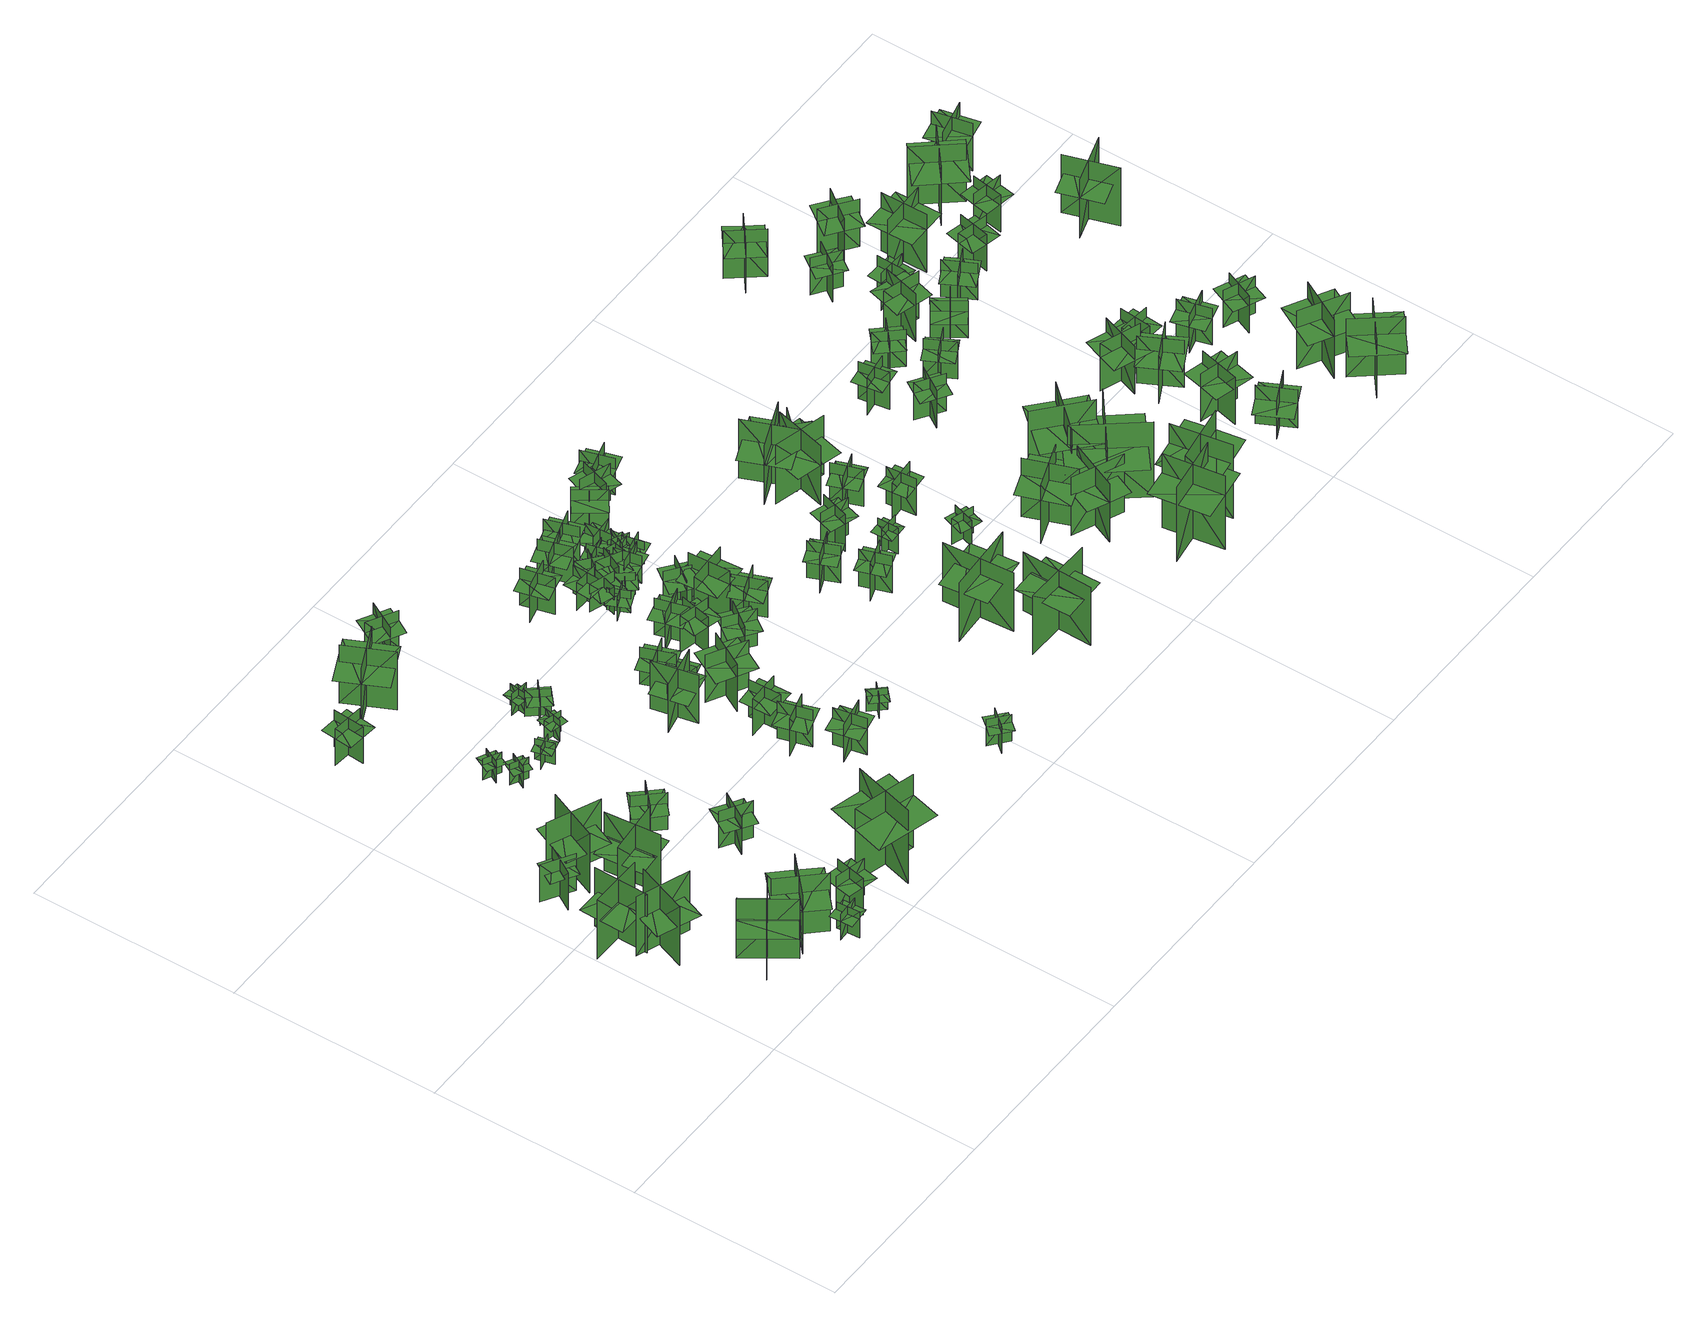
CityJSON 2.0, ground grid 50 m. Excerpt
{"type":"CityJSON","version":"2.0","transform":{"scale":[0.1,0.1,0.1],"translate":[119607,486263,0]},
"CityObjects":{
"tree1":{"type":"SolitaryVegetationObject","geometry":[{"type":"MultiSurface","lod":"1","boundaries":[[[0,1,2]],[[0,2,3]],[[4,5,6]],[[4,6,7]],[[8,9,10]],[[8,10,11]],[[8,12,13]],[[8,13,9]]]}]},
"tree2":{"type":"SolitaryVegetationObject","geometry":[{"type":"MultiSurface","lod":"1","boundaries":[[[14,15,16]],[[14,16,17]],[[18,19,20]],[[18,20,21]],[[22,23,24]],[[22,24,25]],[[22,26,27]],[[22,27,23]]]}]},
"tree3":{"type":"SolitaryVegetationObject","geometry":[{"type":"MultiSurface","lod":"1","boundaries":[[[28,29,30]],[[28,30,31]],[[32,33,34]],[[32,34,35]],[[36,37,38]],[[36,38,39]],[[36,37,40]],[[36,40,41]]]}]},
"tree4":{"type":"SolitaryVegetationObject","geometry":[{"type":"MultiSurface","lod":"1","boundaries":[[[42,43,44]],[[42,44,45]],[[46,47,48]],[[46,48,49]],[[50,51,52]],[[50,52,53]],[[50,53,54]],[[50,54,55]]]}]},
"tree5":{"type":"SolitaryVegetationObject","geometry":[{"type":"MultiSurface","lod":"1","boundaries":[[[56,57,58]],[[56,58,59]],[[60,61,62]],[[60,62,63]],[[64,65,66]],[[64,66,67]],[[64,67,68]],[[64,68,69]]]}]},
"tree6":{"type":"SolitaryVegetationObject","geometry":[{"type":"MultiSurface","lod":"1","boundaries":[[[70,71,72]],[[70,72,73]],[[74,75,76]],[[74,76,77]],[[78,79,80]],[[78,80,81]],[[78,82,83]],[[78,83,79]]]}]},
"tree7":{"type":"SolitaryVegetationObject","geometry":[{"type":"MultiSurface","lod":"1","boundaries":[[[84,85,86]],[[84,86,87]],[[88,89,90]],[[88,90,91]],[[92,93,94]],[[92,94,95]],[[92,96,97]],[[92,97,93]]]}]},
"tree8":{"type":"SolitaryVegetationObject","geometry":[{"type":"MultiSurface","lod":"1","boundaries":[[[98,99,100]],[[98,100,101]],[[102,103,104]],[[102,104,105]],[[106,107,108]],[[106,108,109]],[[106,109,110]],[[106,110,111]]]}]},
"tree9":{"type":"SolitaryVegetationObject","geometry":[{"type":"MultiSurface","lod":"1","boundaries":[[[112,113,114]],[[112,114,115]],[[116,117,118]],[[116,118,119]],[[120,121,122]],[[120,122,123]],[[120,123,124]],[[120,124,125]]]}]},
"tree10":{"type":"SolitaryVegetationObject","geometry":[{"type":"MultiSurface","lod":"1","boundaries":[[[126,127,128]],[[126,128,129]],[[130,131,132]],[[130,132,133]],[[134,135,136]],[[134,136,137]],[[134,137,138]],[[134,138,139]]]}]},
"tree11":{"type":"SolitaryVegetationObject","geometry":[{"type":"MultiSurface","lod":"1","boundaries":[[[140,141,142]],[[140,142,143]],[[144,145,146]],[[144,146,147]],[[148,149,150]],[[148,150,151]],[[148,151,152]],[[148,152,153]]]}]},
"tree12":{"type":"SolitaryVegetationObject","geometry":[{"type":"MultiSurface","lod":"1","boundaries":[[[154,155,156]],[[154,156,157]],[[158,159,160]],[[158,160,161]],[[162,163,164]],[[162,164,165]],[[162,165,166]],[[162,166,167]]]}]},
"tree13":{"type":"SolitaryVegetationObject","geometry":[{"type":"MultiSurface","lod":"1","boundaries":[[[168,169,170]],[[168,170,171]],[[172,173,174]],[[172,174,175]],[[176,177,178]],[[176,178,179]],[[176,179,180]],[[176,180,181]]]}]},
"tree14":{"type":"SolitaryVegetationObject","geometry":[{"type":"MultiSurface","lod":"1","boundaries":[[[182,183,184]],[[182,184,185]],[[186,187,188]],[[186,188,189]],[[190,191,192]],[[190,192,193]],[[190,193,194]],[[190,194,195]]]}]},
"tree15":{"type":"SolitaryVegetationObject","geometry":[{"type":"MultiSurface","lod":"1","boundaries":[[[196,197,198]],[[196,198,199]],[[200,201,202]],[[200,202,203]],[[204,205,206]],[[204,206,207]],[[204,207,208]],[[204,208,209]]]}]},
"tree16":{"type":"SolitaryVegetationObject","geometry":[{"type":"MultiSurface","lod":"1","boundaries":[[[210,211,212]],[[210,212,213]],[[214,215,216]],[[214,216,217]],[[218,219,220]],[[218,220,221]],[[218,221,222]],[[218,222,223]]]}]},
"tree17":{"type":"SolitaryVegetationObject","geometry":[{"type":"MultiSurface","lod":"1","boundaries":[[[224,225,226]],[[224,226,227]],[[228,229,230]],[[228,230,231]],[[232,233,234]],[[232,234,235]],[[232,235,236]],[[232,236,237]]]}]},
"tree18":{"type":"SolitaryVegetationObject","geometry":[{"type":"MultiSurface","lod":"1","boundaries":[[[238,239,240]],[[238,240,241]],[[242,243,244]],[[242,244,245]],[[246,247,248]],[[246,248,249]],[[246,249,250]],[[246,250,251]]]}]},
"tree19":{"type":"SolitaryVegetationObject","geometry":[{"type":"MultiSurface","lod":"1","boundaries":[[[252,253,254]],[[252,254,255]],[[256,257,258]],[[256,258,259]],[[260,261,262]],[[260,262,263]],[[260,263,264]],[[260,264,265]]]}]},
"tree20":{"type":"SolitaryVegetationObject","geometry":[{"type":"MultiSurface","lod":"1","boundaries":[[[266,267,268]],[[266,268,269]],[[270,271,272]],[[270,272,273]],[[274,275,276]],[[274,276,277]],[[274,277,278]],[[274,278,279]]]}]},
"tree21":{"type":"SolitaryVegetationObject","geometry":[{"type":"MultiSurface","lod":"1","boundaries":[[[280,281,282]],[[280,282,283]],[[284,285,286]],[[284,286,287]],[[288,289,290]],[[288,290,291]],[[288,291,292]],[[288,292,293]]]}]},
"tree22":{"type":"SolitaryVegetationObject","geometry":[{"type":"MultiSurface","lod":"1","boundaries":[[[294,295,296]],[[294,296,297]],[[298,299,300]],[[298,300,301]],[[302,303,304]],[[302,304,305]],[[302,305,306]],[[302,306,307]]]}]},
"tree23":{"type":"SolitaryVegetationObject","geometry":[{"type":"MultiSurface","lod":"1","boundaries":[[[308,309,310]],[[308,310,311]],[[312,313,314]],[[312,314,315]],[[316,317,318]],[[316,318,319]],[[316,320,321]],[[316,321,317]]]}]},
"tree24":{"type":"SolitaryVegetationObject","geometry":[{"type":"MultiSurface","lod":"1","boundaries":[[[322,323,324]],[[322,324,325]],[[326,327,328]],[[326,328,329]],[[330,331,332]],[[330,332,333]],[[330,333,334]],[[330,334,335]]]}]},
"tree25":{"type":"SolitaryVegetationObject","geometry":[{"type":"MultiSurface","lod":"1","boundaries":[[[336,337,338]],[[336,338,339]],[[340,341,342]],[[340,342,343]],[[344,345,346]],[[344,346,347]],[[344,347,348]],[[344,348,349]]]}]},
"tree26":{"type":"SolitaryVegetationObject","geometry":[{"type":"MultiSurface","lod":"1","boundaries":[[[350,351,352]],[[350,352,353]],[[354,355,356]],[[354,356,357]],[[358,359,360]],[[358,360,361]],[[358,361,362]],[[358,362,363]]]}]},
"tree27":{"type":"SolitaryVegetationObject","geometry":[{"type":"MultiSurface","lod":"1","boundaries":[[[364,365,366]],[[364,366,367]],[[368,369,370]],[[368,370,371]],[[372,373,374]],[[372,374,375]],[[372,375,376]],[[372,376,377]]]}]},
"tree28":{"type":"SolitaryVegetationObject","geometry":[{"type":"MultiSurface","lod":"1","boundaries":[[[378,379,380]],[[378,380,381]],[[382,383,384]],[[382,384,385]],[[386,387,388]],[[386,388,389]],[[386,389,390]],[[386,390,391]]]}]},
"tree29":{"type":"SolitaryVegetationObject","geometry":[{"type":"MultiSurface","lod":"1","boundaries":[[[392,393,394]],[[392,394,395]],[[396,397,398]],[[396,398,399]],[[400,401,402]],[[400,402,403]],[[400,403,404]],[[400,404,405]]]}]},
"tree30":{"type":"SolitaryVegetationObject","geometry":[{"type":"MultiSurface","lod":"1","boundaries":[[[406,407,408]],[[406,408,409]],[[410,411,412]],[[410,412,413]],[[414,415,416]],[[414,416,417]],[[414,417,418]],[[414,418,419]]]}]},
"tree31":{"type":"SolitaryVegetationObject","geometry":[{"type":"MultiSurface","lod":"1","boundaries":[[[420,421,422]],[[420,422,423]],[[424,425,426]],[[424,426,427]],[[428,429,430]],[[428,430,431]],[[428,431,432]],[[428,432,433]]]}]},
"tree32":{"type":"SolitaryVegetationObject","geometry":[{"type":"MultiSurface","lod":"1","boundaries":[[[434,435,436]],[[434,436,437]],[[438,439,440]],[[438,440,441]],[[442,443,444]],[[442,444,445]],[[442,445,446]],[[442,446,447]]]}]},
"tree33":{"type":"SolitaryVegetationObject","geometry":[{"type":"MultiSurface","lod":"1","boundaries":[[[448,449,450]],[[448,450,451]],[[452,453,454]],[[452,454,455]],[[456,457,458]],[[456,458,459]],[[456,459,460]],[[456,460,461]]]}]},
"tree34":{"type":"SolitaryVegetationObject","geometry":[{"type":"MultiSurface","lod":"1","boundaries":[[[462,463,464]],[[462,464,465]],[[466,467,468]],[[466,468,469]],[[470,471,472]],[[470,472,473]],[[470,473,474]],[[470,474,475]]]}]},
"tree35":{"type":"SolitaryVegetationObject","geometry":[{"type":"MultiSurface","lod":"1","boundaries":[[[476,477,478]],[[476,478,479]],[[480,481,482]],[[480,482,483]],[[484,485,486]],[[484,486,487]],[[484,487,488]],[[484,488,489]]]}]},
"tree36":{"type":"SolitaryVegetationObject","geometry":[{"type":"MultiSurface","lod":"1","boundaries":[[[490,491,492]],[[490,492,493]],[[494,495,496]],[[494,496,497]],[[498,499,500]],[[498,500,501]],[[498,501,502]],[[498,502,503]]]}]},
"tree37":{"type":"SolitaryVegetationObject","geometry":[{"type":"MultiSurface","lod":"1","boundaries":[[[504,505,506]],[[504,506,507]],[[508,509,510]],[[508,510,511]],[[512,513,514]],[[512,514,515]],[[512,515,516]],[[512,516,517]]]}]},
"tree38":{"type":"SolitaryVegetationObject","geometry":[{"type":"MultiSurface","lod":"1","boundaries":[[[518,519,520]],[[518,520,521]],[[522,523,524]],[[522,524,525]],[[526,527,528]],[[526,528,529]],[[526,529,530]],[[526,530,531]]]}]},
"tree39":{"type":"SolitaryVegetationObject","geometry":[{"type":"MultiSurface","lod":"1","boundaries":[[[532,533,534]],[[532,534,535]],[[536,537,538]],[[536,538,539]],[[540,541,542]],[[540,542,543]],[[540,543,544]],[[540,544,545]]]}]},
"tree40":{"type":"SolitaryVegetationObject","geometry":[{"type":"MultiSurface","lod":"1","boundaries":[[[546,547,548]],[[546,548,549]],[[550,551,552]],[[550,552,553]],[[554,555,556]],[[554,556,557]],[[554,557,558]],[[554,558,559]]]}]},
"tree41":{"type":"SolitaryVegetationObject","geometry":[{"type":"MultiSurface","lod":"1","boundaries":[[[560,561,562]],[[560,562,563]],[[564,565,566]],[[564,566,567]],[[568,569,570]],[[568,570,571]],[[568,571,572]],[[568,572,573]]]}]},
"tree42":{"type":"SolitaryVegetationObject","geometry":[{"type":"MultiSurface","lod":"1","boundaries":[[[574,575,576]],[[574,576,577]],[[578,579,580]],[[578,580,581]],[[582,583,584]],[[582,584,585]],[[582,585,586]],[[582,586,587]]]}]},
"tree43":{"type":"SolitaryVegetationObject","geometry":[{"type":"MultiSurface","lod":"1","boundaries":[[[588,589,590]],[[588,590,591]],[[592,593,594]],[[592,594,595]],[[596,597,598]],[[596,598,599]],[[596,599,600]],[[596,600,601]]]}]},
"tree44":{"type":"SolitaryVegetationObject","geometry":[{"type":"MultiSurface","lod":"1","boundaries":[[[602,603,604]],[[602,604,605]],[[606,607,608]],[[606,608,609]],[[610,611,612]],[[610,612,613]],[[610,613,614]],[[610,614,615]]]}]},
"tree45":{"type":"SolitaryVegetationObject","geometry":[{"type":"MultiSurface","lod":"1","boundaries":[[[616,617,618]],[[616,618,619]],[[620,621,622]],[[620,622,623]],[[624,625,626]],[[624,626,627]],[[624,627,628]],[[624,628,629]]]}]},
"tree46":{"type":"SolitaryVegetationObject","geometry":[{"type":"MultiSurface","lod":"1","boundaries":[[[630,631,632]],[[630,632,633]],[[634,635,636]],[[634,636,637]],[[638,639,640]],[[638,640,641]],[[638,641,642]],[[638,642,643]]]}]},
"tree47":{"type":"SolitaryVegetationObject","geometry":[{"type":"MultiSurface","lod":"1","boundaries":[[[644,645,646]],[[644,646,647]],[[648,649,650]],[[648,650,651]],[[652,653,654]],[[652,654,655]],[[652,655,656]],[[652,656,657]]]}]},
"tree48":{"type":"SolitaryVegetationObject","geometry":[{"type":"MultiSurface","lod":"1","boundaries":[[[658,659,660]],[[658,660,661]],[[662,663,664]],[[662,664,665]],[[666,667,668]],[[666,668,669]],[[666,669,670]],[[666,670,671]]]}]},
"tree49":{"type":"SolitaryVegetationObject","geometry":[{"type":"MultiSurface","lod":"1","boundaries":[[[672,673,674]],[[672,674,675]],[[676,677,678]],[[676,678,679]],[[680,681,682]],[[680,682,683]],[[680,683,684]],[[680,684,685]]]}]},
"tree50":{"type":"SolitaryVegetationObject","geometry":[{"type":"MultiSurface","lod":"1","boundaries":[[[686,687,688]],[[686,688,689]],[[690,691,692]],[[690,692,693]],[[694,695,696]],[[694,696,697]],[[694,697,698]],[[694,698,699]]]}]},
"tree51":{"type":"SolitaryVegetationObject","geometry":[{"type":"MultiSurface","lod":"1","boundaries":[[[700,701,702]],[[700,702,703]],[[704,705,706]],[[704,706,707]],[[708,709,710]],[[708,710,711]],[[708,711,712]],[[708,712,713]]]}]},
"tree52":{"type":"SolitaryVegetationObject","geometry":[{"type":"MultiSurface","lod":"1","boundaries":[[[714,715,716]],[[714,716,717]],[[718,719,720]],[[718,720,721]],[[722,723,724]],[[722,724,725]],[[722,725,726]],[[722,726,727]]]}]},
"tree53":{"type":"SolitaryVegetationObject","geometry":[{"type":"MultiSurface","lod":"1","boundaries":[[[728,729,730]],[[728,730,731]],[[732,733,734]],[[732,734,735]],[[736,737,738]],[[736,738,739]],[[736,739,740]],[[736,740,741]]]}]},
"tree54":{"type":"SolitaryVegetationObject","geometry":[{"type":"MultiSurface","lod":"1","boundaries":[[[742,743,744]],[[742,744,745]],[[746,747,748]],[[746,748,749]],[[750,751,752]],[[750,752,753]],[[750,753,754]],[[750,754,755]]]}]},
"tree55":{"type":"SolitaryVegetationObject","geometry":[{"type":"MultiSurface","lod":"1","boundaries":[[[756,757,758]],[[756,758,759]],[[760,761,762]],[[760,762,763]],[[764,765,766]],[[764,766,767]],[[764,767,768]],[[764,768,769]]]}]},
"tree56":{"type":"SolitaryVegetationObject","geometry":[{"type":"MultiSurface","lod":"1","boundaries":[[[770,771,772]],[[770,772,773]],[[774,775,776]],[[774,776,777]],[[778,779,780]],[[778,780,781]],[[778,781,782]],[[778,782,783]]]}]},
"tree57":{"type":"SolitaryVegetationObject","geometry":[{"type":"MultiSurface","lod":"1","boundaries":[[[784,785,786]],[[784,786,787]],[[788,789,790]],[[788,790,791]],[[792,793,794]],[[792,794,795]],[[792,795,796]],[[792,796,797]]]}]},
"tree58":{"type":"SolitaryVegetationObject","geometry":[{"type":"MultiSurface","lod":"1","boundaries":[[[798,799,800]],[[798,800,801]],[[802,803,804]],[[802,804,805]],[[806,807,808]],[[806,808,809]],[[806,809,810]],[[806,810,811]]]}]},
"tree59":{"type":"SolitaryVegetationObject","geometry":[{"type":"MultiSurface","lod":"1","boundaries":[[[812,813,814]],[[812,814,815]],[[816,817,818]],[[816,818,819]],[[820,821,822]],[[820,822,823]],[[820,823,824]],[[820,824,825]]]}]},
"tree60":{"type":"SolitaryVegetationObject","geometry":[{"type":"MultiSurface","lod":"1","boundaries":[[[826,827,828]],[[826,828,829]],[[830,831,832]],[[830,832,833]],[[834,835,836]],[[834,836,837]],[[834,837,838]],[[834,838,839]]]}]},
"tree61":{"type":"SolitaryVegetationObject","geometry":[{"type":"MultiSurface","lod":"1","boundaries":[[[840,841,842]],[[840,842,843]],[[844,845,846]],[[844,846,847]],[[848,849,850]],[[848,850,851]],[[848,851,852]],[[848,852,853]]]}]},
"tree62":{"type":"SolitaryVegetationObject","geometry":[{"type":"MultiSurface","lod":"1","boundaries":[[[854,855,856]],[[854,856,857]],[[858,859,860]],[[858,860,861]],[[862,863,864]],[[862,864,865]],[[862,865,866]],[[862,866,867]]]}]},
"tree63":{"type":"SolitaryVegetationObject","geometry":[{"type":"MultiSurface","lod":"1","boundaries":[[[868,869,870]],[[868,870,871]],[[872,873,874]],[[872,874,875]],[[876,877,878]],[[876,878,879]],[[876,877,880]],[[876,880,881]]]}]},
"tree64":{"type":"SolitaryVegetationObject","geometry":[{"type":"MultiSurface","lod":"1","boundaries":[[[882,883,884]],[[882,884,885]],[[886,887,888]],[[886,888,889]],[[890,891,892]],[[890,892,893]],[[890,891,894]],[[890,894,895]]]}]},
"tree65":{"type":"SolitaryVegetationObject","geometry":[{"type":"MultiSurface","lod":"1","boundaries":[[[896,897,898]],[[896,898,899]],[[900,901,902]],[[900,902,903]],[[904,905,906]],[[904,906,907]],[[904,907,908]],[[904,908,909]]]}]},
"tree66":{"type":"SolitaryVegetationObject","geometry":[{"type":"MultiSurface","lod":"1","boundaries":[[[910,911,912]],[[910,912,913]],[[914,915,916]],[[914,916,917]],[[918,919,920]],[[918,920,921]],[[918,919,922]],[[918,922,923]]]}]},
"tree67":{"type":"SolitaryVegetationObject","geometry":[{"type":"MultiSurface","lod":"1","boundaries":[[[924,925,926]],[[924,926,927]],[[928,929,930]],[[928,930,931]],[[932,933,934]],[[932,934,935]],[[932,935,936]],[[932,936,937]]]}]},
"tree68":{"type":"SolitaryVegetationObject","geometry":[{"type":"MultiSurface","lod":"1","boundaries":[[[938,939,940]],[[938,940,941]],[[942,943,944]],[[942,944,945]],[[946,947,948]],[[946,948,949]],[[946,949,950]],[[946,950,951]]]}]},
"tree69":{"type":"SolitaryVegetationObject","geometry":[{"type":"MultiSurface","lod":"1","boundaries":[[[952,953,954]],[[952,954,955]],[[956,957,958]],[[956,958,959]],[[960,961,962]],[[960,962,963]],[[960,963,964]],[[960,964,965]]]}]},
"tree70":{"type":"SolitaryVegetationObject","geometry":[{"type":"MultiSurface","lod":"1","boundaries":[[[966,967,968]],[[966,968,969]],[[970,971,972]],[[970,972,973]],[[974,975,976]],[[974,976,977]],[[974,977,978]],[[974,978,979]]]}]},
"tree71":{"type":"SolitaryVegetationObject","geometry":[{"type":"MultiSurface","lod":"1","boundaries":[[[980,981,982]],[[980,982,983]],[[984,985,986]],[[984,986,987]],[[988,989,990]],[[988,990,991]],[[988,991,992]],[[988,992,993]]]}]},
"tree72":{"type":"SolitaryVegetationObject","geometry":[{"type":"MultiSurface","lod":"1","boundaries":[[[994,995,996]],[[994,996,997]],[[998,999,1000]],[[998,1000,1001]],[[1002,1003,1004]],[[1002,1004,1005]],[[1002,1005,1006]],[[1002,1006,1007]]]}]},
"tree73":{"type":"SolitaryVegetationObject","geometry":[{"type":"MultiSurface","lod":"1","boundaries":[[[1008,1009,1010]],[[1008,1010,1011]],[[1012,1013,1014]],[[1012,1014,1015]],[[1016,1017,1018]],[[1016,1018,1019]],[[1016,1019,1020]],[[1016,1020,1021]]]}]},
"tree74":{"type":"SolitaryVegetationObject","geometry":[{"type":"MultiSurface","lod":"1","boundaries":[[[1022,1023,1024]],[[1022,1024,1025]],[[1026,1027,1028]],[[1026,1028,1029]],[[1030,1031,1032]],[[1030,1032,1033]],[[1030,1033,1034]],[[1030,1034,1035]]]}]},
"tree75":{"type":"SolitaryVegetationObject","geometry":[{"type":"MultiSurface","lod":"1","boundaries":[[[1036,1037,1038]],[[1036,1038,1039]],[[1040,1041,1042]],[[1040,1042,1043]],[[1044,1045,1046]],[[1044,1046,1047]],[[1044,1047,1048]],[[1044,1048,1049]]]}]},
"tree76":{"type":"SolitaryVegetationObject","geometry":[{"type":"MultiSurface","lod":"1","boundaries":[[[1050,1051,1052]],[[1050,1052,1053]],[[1054,1055,1056]],[[1054,1056,1057]],[[1058,1059,1060]],[[1058,1060,1061]],[[1058,1061,1062]],[[1058,1062,1063]]]}]},
"tree77":{"type":"SolitaryVegetationObject","geometry":[{"type":"MultiSurface","lod":"1","boundaries":[[[1064,1065,1066]],[[1064,1066,1067]],[[1068,1069,1070]],[[1068,1070,1071]],[[1072,1073,1074]],[[1072,1074,1075]],[[1072,1075,1076]],[[1072,1076,1077]]]}]},
"tree78":{"type":"SolitaryVegetationObject","geometry":[{"type":"MultiSurface","lod":"1","boundaries":[[[1078,1079,1080]],[[1078,1080,1081]],[[1082,1083,1084]],[[1082,1084,1085]],[[1086,1087,1088]],[[1086,1088,1089]],[[1086,1089,1090]],[[1086,1090,1091]]]}]},
"tree79":{"type":"SolitaryVegetationObject","geometry":[{"type":"MultiSurface","lod":"1","boundaries":[[[1092,1093,1094]],[[1092,1094,1095]],[[1096,1097,1098]],[[1096,1098,1099]],[[1100,1101,1102]],[[1100,1102,1103]],[[1100,1103,1104]],[[1100,1104,1105]]]}]},
"tree80":{"type":"SolitaryVegetationObject","geometry":[{"type":"MultiSurface","lod":"1","boundaries":[[[1106,1107,1108]],[[1106,1108,1109]],[[1110,1111,1112]],[[1110,1112,1113]],[[1114,1115,1116]],[[1114,1116,1117]],[[1114,1117,1118]],[[1114,1118,1119]]]}]},
"tree81":{"type":"SolitaryVegetationObject","geometry":[{"type":"MultiSurface","lod":"1","boundaries":[[[1120,1121,1122]],[[1120,1122,1123]],[[1124,1125,1126]],[[1124,1126,1127]],[[1128,1129,1130]],[[1128,1130,1131]],[[1128,1131,1132]],[[1128,1132,1133]]]}]},
"tree82":{"type":"SolitaryVegetationObject","geometry":[{"type":"MultiSurface","lod":"1","boundaries":[[[1134,1135,1136]],[[1134,1136,1137]],[[1138,1139,1140]],[[1138,1140,1141]],[[1142,1143,1144]],[[1142,1144,1145]],[[1142,1145,1146]],[[1142,1146,1147]]]}]},
"tree83":{"type":"SolitaryVegetationObject","geometry":[{"type":"MultiSurface","lod":"1","boundaries":[[[1148,1149,1150]],[[1148,1150,1151]],[[1152,1153,1154]],[[1152,1154,1155]],[[1156,1157,1158]],[[1156,1158,1159]],[[1156,1159,1160]],[[1156,1160,1161]]]}]},
"tree84":{"type":"SolitaryVegetationObject","geometry":[{"type":"MultiSurface","lod":"1","boundaries":[[[1162,1163,1164]],[[1162,1164,1165]],[[1166,1167,1168]],[[1166,1168,1169]],[[1170,1171,1172]],[[1170,1172,1173]],[[1170,1173,1174]],[[1170,1174,1175]]]}]},
"tree85":{"type":"SolitaryVegetationObject","geometry":[{"type":"MultiSurface","lod":"1","boundaries":[[[1176,1177,1178]],[[1176,1178,1179]],[[1180,1181,1182]],[[1180,1182,1183]],[[1184,1185,1186]],[[1184,1186,1187]],[[1184,1187,1188]],[[1184,1188,1189]]]}]},
"tree86":{"type":"SolitaryVegetationObject","geometry":[{"type":"MultiSurface","lod":"1","boundaries":[[[1190,1191,1192]],[[1190,1192,1193]],[[1194,1195,1196]],[[1194,1196,1197]],[[1198,1199,1200]],[[1198,1200,1201]],[[1198,1201,1202]],[[1198,1202,1203]]]}]},
"tree87":{"type":"SolitaryVegetationObject","geometry":[{"type":"MultiSurface","lod":"1","boundaries":[[[1204,1205,1206]],[[1204,1206,1207]],[[1208,1209,1210]],[[1208,1210,1211]],[[1212,1213,1214]],[[1212,1214,1215]],[[1212,1215,1216]],[[1212,1216,1217]]]}]},
"tree88":{"type":"SolitaryVegetationObject","geometry":[{"type":"MultiSurface","lod":"1","boundaries":[[[1218,1219,1220]],[[1218,1220,1221]],[[1222,1223,1224]],[[1222,1224,1225]],[[1226,1227,1228]],[[1226,1228,1229]],[[1226,1229,1230]],[[1226,1230,1231]]]}]},
"tree89":{"type":"SolitaryVegetationObject","geometry":[{"type":"MultiSurface","lod":"1","boundaries":[[[1232,1233,1234]],[[1232,1234,1235]],[[1236,1237,1238]],[[1236,1238,1239]],[[1240,1241,1242]],[[1240,1242,1243]],[[1240,1243,1244]],[[1240,1244,1245]]]}]},
"tree90":{"type":"SolitaryVegetationObject","geometry":[{"type":"MultiSurface","lod":"1","boundaries":[[[1246,1247,1248]],[[1246,1248,1249]],[[1250,1251,1252]],[[1250,1252,1253]],[[1254,1255,1256]],[[1254,1256,1257]],[[1254,1257,1258]],[[1254,1258,1259]]]}]},
"tree91":{"type":"SolitaryVegetationObject","geometry":[{"type":"MultiSurface","lod":"1","boundaries":[[[1260,1261,1262]],[[1260,1262,1263]],[[1264,1265,1266]],[[1264,1266,1267]],[[1268,1269,1270]],[[1268,1270,1271]],[[1268,1271,1272]],[[1268,1272,1273]]]}]},
"tree92":{"type":"SolitaryVegetationObject","geometry":[{"type":"MultiSurface","lod":"1","boundaries":[[[1274,1275,1276]],[[1274,1276,1277]],[[1278,1279,1280]],[[1278,1280,1281]],[[1282,1283,1284]],[[1282,1284,1285]],[[1282,1285,1286]],[[1282,1286,1287]]]}]},
"tree93":{"type":"SolitaryVegetationObject","geometry":[{"type":"MultiSurface","lod":"1","boundaries":[[[1288,1289,1290]],[[1288,1290,1291]],[[1292,1293,1294]],[[1292,1294,1295]],[[1296,1297,1298]],[[1296,1298,1299]],[[1296,1299,1300]],[[1296,1300,1301]]]}]},
"tree94":{"type":"SolitaryVegetationObject","geometry":[{"type":"MultiSurface","lod":"1","boundaries":[[[1302,1303,1304]],[[1302,1304,1305]],[[1306,1307,1308]],[[1306,1308,1309]],[[1310,1311,1312]],[[1310,1312,1313]],[[1310,1313,1314]],[[1310,1314,1315]]]}]},
"tree95":{"type":"SolitaryVegetationObject","geometry":[{"type":"MultiSurface","lod":"1","boundaries":[[[1316,1317,1318]],[[1316,1318,1319]],[[1320,1321,1322]],[[1320,1322,1323]],[[1324,1325,1326]],[[1324,1326,1327]],[[1324,1327,1328]],[[1324,1328,1329]]]}]},
"tree96":{"type":"SolitaryVegetationObject","geometry":[{"type":"MultiSurface","lod":"1","boundaries":[[[1330,1331,1332]],[[1330,1332,1333]],[[1334,1335,1336]],[[1334,1336,1337]],[[1338,1339,1340]],[[1338,1340,1341]],[[1338,1341,1342]],[[1338,1342,1343]]]}]},
"tree97":{"type":"SolitaryVegetationObject","geometry":[{"type":"MultiSurface","lod":"1","boundaries":[[[1344,1345,1346]],[[1344,1346,1347]],[[1348,1349,1350]],[[1348,1350,1351]],[[1352,1353,1354]],[[1352,1354,1355]],[[1352,1355,1356]],[[1352,1356,1357]]]}]},
"tree98":{"type":"SolitaryVegetationObject","geometry":[{"type":"MultiSurface","lod":"1","boundaries":[[[1358,1359,1360]],[[1358,1360,1361]],[[1362,1363,1364]],[[1362,1364,1365]],[[1366,1367,1368]],[[1366,1368,1369]],[[1366,1369,1370]],[[1366,1370,1371]]]}]}
},
"vertices":[
[133,441,11],[1,443,11],[1,443,183],[133,441,183],[75,500,11],[75,500,183],[73,368,183],[73,368,11],[124,436,117],[9,438,117],[8,384,117],[123,382,117],[125,491,117],[10,493,117],
[128,416,12],[81,292,12],[81,292,184],[128,416,184],[53,381,12],[53,381,184],[177,334,184],[177,334,12],[130,406,118],[89,298,118],[140,279,118],[180,387,118],[78,426,118],[37,318,118],
[164,209,13],[237,102,13],[237,102,186],[164,209,186],[148,122,13],[255,195,13],[255,195,186],[148,122,186],[160,206,128],[233,100,128],[287,136,128],[214,243,128],[190,70,128],[117,177,128],
[128,584,22],[58,626,22],[58,626,131],[128,584,131],[115,634,22],[115,634,131],[73,565,131],[73,565,22],[115,634,97],[86,652,97],[52,596,97],[81,579,97],[110,561,97],[144,616,97],
[256,186,12],[339,97,12],[339,97,181],[256,186,181],[253,105,12],[342,188,12],[342,188,181],[253,105,181],[253,105,134],[294,60,134],[383,143,134],[342,188,134],[301,232,134],[211,150,134],
[199,685,12],[146,563,12],[146,563,184],[199,685,184],[122,654,12],[122,654,184],[243,601,184],[243,601,12],[200,675,118],[154,569,118],[203,547,118],[249,653,118],[149,697,118],[103,591,118],
[231,445,8],[219,577,8],[219,577,179],[231,445,179],[284,509,8],[284,509,179],[152,497,179],[152,497,8],[225,453,113],[215,568,113],[161,563,113],[172,448,113],[281,458,113],[270,573,113],
[351,89,15],[355,34,15],[355,34,91],[351,89,91],[327,62,15],[382,65,15],[382,65,91],[327,62,91],[327,62,70],[328,34,70],[383,38,70],[382,65,70],[380,93,70],[325,89,70],
[430,142,13],[414,67,13],[414,67,120],[430,142,120],[387,115,13],[462,98,13],[462,98,120],[387,115,120],[387,115,90],[379,77,90],[454,60,90],[462,98,90],[471,136,90],[395,153,90],
[335,593,12],[387,536,12],[387,536,120],[335,593,120],[332,541,12],[389,594,12],[389,594,120],[332,541,120],[332,541,89],[359,513,89],[416,565,89],[389,594,89],[363,622,89],[306,570,89],
[226,1193,10],[149,1200,10],[149,1200,117],[226,1193,117],[193,1233,10],[186,1156,10],[186,1156,117],[193,1233,117],[193,1233,87],[154,1237,87],[147,1160,87],[186,1156,87],[224,1152,87],[232,1229,87],
[404,421,10],[470,381,10],[470,381,118],[404,421,118],[416,371,10],[456,437,10],[456,437,118],[416,371,118],[416,371,87],[448,351,87],[489,417,87],[456,437,87],[423,457,87],[383,392,87],
[284,926,15],[323,906,15],[323,906,76],[284,926,76],[293,898,15],[313,938,15],[313,938,76],[293,898,76],[293,898,59],[313,888,59],[333,928,59],[313,938,59],[293,948,59],[273,908,59],
[304,873,15],[343,852,15],[343,852,76],[304,873,76],[313,845,15],[333,884,15],[333,884,76],[313,845,76],[313,845,59],[332,834,59],[353,874,59],[333,884,59],[314,894,59],[293,855,59],
[543,44,10],[584,194,10],[584,194,225],[543,44,225],[633,95,10],[484,136,10],[484,136,225],[633,95,225],[633,95,165],[654,169,165],[504,210,165],[484,136,165],[463,61,165],[613,20,165],
[417,856,18],[374,844,18],[374,844,79],[417,856,79],[391,871,18],[403,828,18],[403,828,79],[391,871,79],[391,871,62],[370,865,62],[382,822,62],[403,828,62],[425,834,62],[412,877,62],
[303,1298,7],[354,1188,7],[354,1188,177],[303,1298,177],[274,1222,7],[385,1273,7],[385,1273,177],[274,1222,177],[274,1222,129],[300,1167,129],[410,1218,129],[385,1273,129],[359,1328,129],[249,1277,129],
[465,860,14],[476,903,14],[476,903,76],[465,860,76],[490,875,14],[447,886,14],[447,886,76],[490,875,76],[490,875,59],[496,896,59],[453,908,59],[447,886,59],[442,865,59],[485,854,59],
[517,917,16],[482,959,16],[482,959,93],[517,917,93],[521,954,16],[478,918,16],[478,918,93],[521,954,93],[521,954,71],[503,975,71],[460,939,71],[478,918,71],[496,897,71],[538,933,71],
[468,982,17],[512,976,17],[512,976,79],[468,982,79],[485,958,17],[491,1002,17],[491,1002,79],[485,958,79],[485,958,61],[507,955,61],[513,999,61],[491,1002,61],[470,1005,61],[463,961,61],
[452,1274,10],[489,1342,10],[489,1342,117],[452,1274,117],[502,1288,10],[434,1325,10],[434,1325,117],[502,1288,117],[502,1288,87],[520,1322,87],[452,1359,87],[434,1325,87],[415,1291,87],[483,1254,87],
[750,427,13],[729,501,13],[729,501,121],[750,427,121],[775,472,13],[701,451,13],[701,451,121],[775,472,121],[775,472,90],[765,509,90],[690,488,90],[701,451,90],[711,413,90],[786,435,90],
[618,696,9],[724,718,9],[724,718,149],[618,696,149],[675,659,9],[675,659,149],[653,765,149],[653,765,9],[624,701,95],[716,720,95],[707,763,95],[615,744,95],[633,657,95],[725,676,95],
[751,350,13],[827,366,13],[827,366,121],[751,350,121],[794,322,13],[779,398,13],[779,398,121],[794,322,121],[794,322,91],[832,330,91],[817,405,91],[779,398,91],[741,390,91],[756,314,91],
[784,548,14],[706,546,14],[706,546,121],[784,548,121],[746,584,14],[749,506,14],[749,506,121],[746,584,121],[746,584,91],[708,582,91],[710,505,91],[749,506,91],[787,507,91],[785,585,91],
[749,803,4],[676,778,4],[676,778,112],[749,803,112],[702,826,4],[728,753,4],[728,753,112],[702,826,112],[702,826,82],[666,813,82],[692,740,82],[728,753,82],[765,766,82],[739,839,82],
[731,767,7],[745,713,7],[745,713,84],[731,767,84],[713,735,7],[766,749,7],[766,749,84],[713,735,84],[713,735,62],[720,708,62],[773,722,62],[766,749,62],[759,776,62],[705,762,62],
[794,700,11],[746,613,11],[746,613,149],[794,700,149],[730,682,11],[817,634,11],[817,634,149],[730,682,149],[730,682,110],[706,639,110],[793,591,110],[817,634,110],[841,678,110],[754,726,110],
[994,143,11],[958,100,11],[958,100,88],[994,143,88],[957,139,11],[999,104,11],[999,104,88],[957,139,88],[957,139,67],[939,118,67],[981,83,67],[999,104,67],[1017,125,67],[975,161,67],
[925,362,14],[895,395,14],[895,395,76],[925,362,76],[926,391,14],[894,362,14],[894,362,76],[926,391,76],[926,391,59],[911,408,59],[879,378,59],[894,362,59],[909,345,59],[941,375,59],
[783,1123,16],[708,1104,16],[708,1104,123],[783,1123,123],[738,1150,16],[757,1075,16],[757,1075,123],[738,1150,123],[738,1150,93],[701,1140,93],[720,1065,93],[757,1075,93],[795,1084,93],[776,1159,93],
[828,878,12],[849,803,12],[849,803,120],[828,878,120],[803,833,12],[877,854,12],[877,854,120],[803,833,120],[803,833,90],[813,796,90],[888,817,90],[877,854,90],[867,891,90],[792,870,90],
[892,788,12],[817,805,12],[817,805,119],[892,788,119],[865,832,12],[848,756,12],[848,756,119],[865,832,119],[865,832,89],[827,840,89],[810,765,89],[848,756,89],[885,747,89],[903,823,89],
[914,742,11],[868,679,11],[868,679,118],[914,742,118],[863,734,11],[925,688,11],[925,688,118],[863,734,118],[863,734,88],[840,703,88],[902,657,88],[925,688,88],[948,720,88],[886,766,88],
[850,952,14],[830,998,14],[830,998,79],[850,952,79],[862,981,14],[862,981,79],[815,961,79],[815,961,14],[862,981,56],[851,1006,56],[804,986,56],[815,961,56],[826,936,56],[872,956,56],
[827,1018,14],[830,1081,14],[830,1081,95],[827,1018,95],[856,1044,14],[856,1044,95],[793,1047,95],[793,1047,14],[856,1044,67],[857,1078,67],[794,1081,67],[793,1047,67],[791,1013,67],[854,1010,67],
[864,1003,14],[804,1022,14],[804,1022,95],[864,1003,95],[846,1037,14],[846,1037,95],[827,977,95],[827,977,14],[846,1037,66],[814,1048,66],[795,988,66],[827,977,66],[859,967,66],[879,1027,66],
[899,975,14],[868,1014,14],[868,1014,78],[899,975,78],[902,1006,14],[902,1006,78],[863,974,78],[863,974,14],[902,1006,56],[886,1027,56],[846,996,56],[863,974,56],[880,953,56],[919,984,56],
[827,1169,15],[850,1095,15],[850,1095,123],[827,1169,123],[803,1123,15],[876,1147,15],[876,1147,123],[803,1123,123],[803,1123,92],[814,1086,92],[888,1110,92],[876,1147,92],[865,1184,92],[791,1160,92],
[889,1045,15],[840,1085,15],[840,1085,95],[889,1045,95],[885,1083,15],[885,1083,95],[845,1035,95],[845,1035,15],[885,1083,67],[859,1105,67],[818,1056,67],[845,1035,67],[871,1013,67],[911,1062,67],
[954,914,10],[908,852,10],[908,852,118],[954,914,118],[903,907,10],[965,860,10],[965,860,118],[903,907,118],[903,907,88],[880,876,88],[942,829,88],[965,860,88],[988,891,88],[926,938,88],
[1001,834,10],[901,828,10],[901,828,149],[1001,834,149],[951,878,10],[957,779,10],[957,779,149],[951,878,149],[951,878,110],[901,875,110],[908,776,110],[957,779,110],[1007,782,110],[1001,882,110],
[921,1022,15],[864,1050,15],[864,1050,95],[921,1022,95],[908,1059,15],[908,1059,95],[880,1002,95],[880,1002,15],[908,1059,67],[877,1074,67],[850,1017,67],[880,1002,67],[911,987,67],[938,1044,67],
[1023,767,10],[950,739,10],[950,739,118],[1023,767,118],[976,788,10],[1003,716,10],[1003,716,118],[976,788,118],[976,788,88],[940,774,88],[967,702,88],[1003,716,88],[1039,730,88],[1012,802,88],
[900,1003,13],[962,1015,13],[962,1015,93],[900,1003,93],[933,982,13],[933,982,93],[920,1044,93],[920,1044,13],[933,982,65],[966,988,65],[954,1050,65],[920,1044,65],[887,1037,65],[899,975,65],
[906,1118,14],[882,1192,14],[882,1192,122],[906,1118,122],[930,1164,14],[856,1141,14],[856,1141,122],[930,1164,122],[930,1164,92],[918,1201,92],[844,1177,92],[856,1141,92],[868,1104,92],[941,1127,92],
[907,1102,15],[919,1053,15],[919,1053,80],[907,1102,80],[891,1076,15],[891,1076,80],[940,1088,80],[940,1088,15],[891,1076,57],[898,1049,57],[947,1061,57],[940,1088,57],[934,1114,57],[885,1102,57],
[922,1061,15],[971,1047,15],[971,1047,80],[922,1061,80],[937,1034,15],[937,1034,80],[951,1083,80],[951,1083,15],[937,1034,57],[964,1027,57],[977,1075,57],[951,1083,57],[925,1090,57],[911,1041,57],
[918,1093,14],[981,1098,14],[981,1098,95],[918,1093,95],[947,1068,14],[947,1068,95],[942,1131,95],[942,1131,14],[947,1068,67],[981,1071,67],[976,1134,67],[942,1131,67],[908,1128,67],[913,1065,67],
[979,1008,16],[969,1057,16],[969,1057,81],[979,1008,81],[996,1034,16],[996,1034,81],[947,1023,81],[947,1023,16],[996,1034,58],[990,1060,58],[941,1050,58],[947,1023,58],[952,997,58],[1002,1007,58],
[940,1072,15],[985,1049,15],[985,1049,80],[940,1072,80],[949,1042,15],[949,1042,80],[972,1087,80],[972,1087,15],[949,1042,57],[973,1030,57],[996,1075,57],[972,1087,57],[948,1100,57],[925,1055,57],
[1034,1185,14],[972,1140,14],[972,1140,121],[1034,1185,121],[983,1194,14],[1029,1131,14],[1029,1131,121],[983,1194,121],[983,1194,91],[952,1171,91],[998,1108,91],[1029,1131,91],[1060,1154,91],[1014,1216,91],
[1122,670,10],[1188,697,10],[1188,697,118],[1122,670,118],[1170,650,10],[1143,717,10],[1143,717,118],[1170,650,118],[1170,650,90],[1202,663,90],[1175,730,90],[1143,717,90],[1111,704,90],[1138,637,90],
[1170,354,12],[1341,365,12],[1341,365,183],[1170,354,183],[1257,279,12],[1257,279,183],[1246,449,183],[1246,449,12],[1185,355,138],[1191,298,138],[1324,312,138],[1318,369,138],[1312,426,138],[1179,412,138],
[1205,546,12],[1182,614,12],[1182,614,121],[1205,546,121],[1228,593,12],[1160,570,12],[1160,570,121],[1228,593,121],[1228,593,92],[1217,626,92],[1149,603,92],[1160,570,92],[1171,537,92],[1239,560,92],
[1314,127,12],[1318,298,12],[1318,298,183],[1314,127,183],[1397,206,12],[1397,206,183],[1226,210,183],[1226,210,12],[1315,142,138],[1371,143,138],[1369,276,138],[1312,275,138],[1255,274,138],[1258,140,138],
[1064,1218,13],[1040,1145,13],[1040,1145,121],[1064,1218,121],[1018,1196,13],[1091,1171,13],[1091,1171,121],[1018,1196,121],[1018,1196,91],[1006,1159,91],[1079,1134,91],[1091,1171,91],[1104,1208,91],[1031,1233,91],
[1109,1171,14],[1087,1245,14],[1087,1245,121],[1109,1171,121],[1134,1216,14],[1060,1194,14],[1060,1194,121],[1134,1216,121],[1134,1216,91],[1123,1253,91],[1049,1232,91],[1060,1194,91],[1071,1157,91],[1145,1179,91],
[1270,763,11],[1248,694,11],[1248,694,119],[1270,763,119],[1224,738,11],[1292,717,11],[1292,717,119],[1224,738,119],[1224,738,91],[1213,706,91],[1282,684,91],[1292,717,91],[1303,749,91],[1234,771,91],
[1328,625,14],[1277,623,14],[1277,623,91],[1328,625,91],[1301,650,14],[1302,599,14],[1302,599,91],[1301,650,91],[1301,650,71],[1276,650,71],[1278,598,71],[1302,599,71],[1327,600,71],[1325,651,71],
[1438,507,16],[1385,524,16],[1385,524,93],[1438,507,93],[1421,540,16],[1404,487,16],[1404,487,93],[1421,540,93],[1421,540,71],[1395,548,71],[1378,496,71],[1404,487,71],[1431,479,71],[1448,531,71],
[1352,805,10],[1376,737,10],[1376,737,119],[1352,805,119],[1330,757,10],[1398,782,10],[1398,782,119],[1330,757,119],[1330,757,90],[1342,725,90],[1409,749,90],[1398,782,90],[1386,814,90],[1318,790,90],
[1262,906,13],[1382,954,13],[1382,954,185],[1262,906,185],[1343,872,13],[1295,992,13],[1295,992,185],[1343,872,185],[1264,902,128],[1384,950,128],[1360,1010,128],[1240,962,128],[1403,902,128],[1283,853,128],
[1328,811,12],[1360,936,12],[1360,936,184],[1328,811,184],[1403,856,12],[1278,888,12],[1278,888,184],[1403,856,184],[1332,810,127],[1364,935,127],[1301,951,127],[1269,826,127],[1414,923,127],[1382,797,127],
[1414,632,13],[1408,703,13],[1408,703,121],[1414,632,121],[1447,672,13],[1376,666,13],[1376,666,121],[1447,672,121],[1447,672,93],[1444,706,93],[1373,700,93],[1376,666,93],[1379,631,93],[1450,638,93],
[1406,876,13],[1329,949,13],[1329,949,154],[1406,876,154],[1404,948,13],[1331,871,13],[1331,871,154],[1404,948,154],[1408,879,107],[1332,951,107],[1295,913,107],[1372,840,107],[1361,982,107],[1438,910,107],
[1612,422,9],[1498,380,9],[1498,380,179],[1612,422,179],[1539,457,9],[1581,342,9],[1581,342,179],[1539,457,179],[1539,457,131],[1482,436,131],[1523,321,131],[1581,342,131],[1638,363,131],[1597,477,131],
[1549,340,13],[1666,289,13],[1666,289,183],[1549,340,183],[1579,264,13],[1579,264,183],[1630,381,183],[1630,381,13],[1579,264,129],[1628,243,129],[1669,336,129],[1620,358,129],[1571,379,129],[1530,286,129],
[1616,123,8],[1758,144,8],[1758,144,224],[1616,123,224],[1700,61,8],[1679,203,8],[1679,203,224],[1700,61,224],[1700,61,168],[1768,71,168],[1748,213,168],[1679,203,168],[1611,193,168],[1632,51,168],
[1741,268,7],[1632,406,7],[1632,406,227],[1741,268,227],[1758,407,7],[1619,298,7],[1619,298,227],[1758,407,227],[1744,284,156],[1807,336,156],[1696,472,156],[1633,421,156],[1570,369,156],[1681,233,156],
[1618,495,11],[1726,400,11],[1726,400,227],[1618,495,227],[1625,391,11],[1720,498,11],[1720,498,227],[1625,391,227],[1625,391,171],[1677,345,171],[1772,452,171],[1720,498,171],[1669,544,171],[1574,436,171],
[1781,97,10],[1756,239,10],[1756,239,226],[1781,97,226],[1841,183,10],[1699,159,10],[1699,159,226],[1841,183,226],[1841,183,170],[1829,251,170],[1688,227,170],[1699,159,170],[1711,91,170],[1852,115,170],
[1663,891,13],[1593,880,13],[1593,880,121],[1663,891,121],[1621,922,13],[1632,851,13],[1632,851,121],[1621,922,121],[1621,922,93],[1587,916,93],[1598,846,93],[1632,851,93],[1666,856,93],[1655,927,93],
[1646,743,11],[1685,804,11],[1685,804,120],[1646,743,120],[1697,755,11],[1637,794,11],[1637,794,120],[1697,755,120],[1697,755,91],[1716,784,91],[1655,823,91],[1637,794,91],[1618,765,91],[1678,726,91],
[1753,894,13],[1705,948,13],[1705,948,121],[1753,894,121],[1756,947,13],[1702,899,13],[1702,899,121],[1756,947,121],[1756,947,93],[1733,972,93],[1679,925,93],[1702,899,93],[1725,873,93],[1779,921,93],
[1802,836,11],[1738,803,11],[1738,803,120],[1802,836,120],[1752,851,11],[1785,788,11],[1785,788,120],[1752,851,120],[1752,851,91],[1721,835,91],[1754,772,91],[1785,788,91],[1815,804,91],[1782,867,91],
[2015,152,14],[2094,191,14],[2094,191,126],[2015,152,126],[2066,135,14],[2066,135,126],[2027,214,126],[2027,214,14],[2066,135,87],[2109,156,87],[2070,235,87],[2027,214,87],[1984,193,87],[2023,114,87],
[2025,343,14],[2001,246,14],[2001,246,152],[2025,343,152],[1968,309,14],[2064,285,14],[2064,285,152],[1968,309,152],[1968,309,114],[1956,261,114],[2052,236,114],[2064,285,114],[2077,333,114],[1980,358,114],
[1957,466,12],[1991,560,12],[1991,560,151],[1957,466,151],[2017,494,12],[1923,528,12],[1923,528,151],[2017,494,151],[2017,494,112],[2034,541,112],[1940,575,112],[1923,528,112],[1906,481,112],[2000,447,112],
[1824,920,11],[1849,1009,11],[1849,1009,150],[1824,920,150],[1882,953,11],[1794,979,11],[1794,979,150],[1882,953,150],[1882,953,114],[1895,995,114],[1806,1021,114],[1794,979,114],[1781,936,114],[1870,910,114],
[1843,847,11],[1907,891,11],[1907,891,119],[1843,847,119],[1894,838,11],[1850,902,11],[1850,902,119],[1894,838,119],[1894,838,89],[1925,860,89],[1881,924,89],[1850,902,89],[1818,879,89],[1862,816,89],
[2029,392,13],[1984,480,13],[1984,480,151],[2029,392,151],[2050,454,13],[1962,409,13],[1962,409,151],[2050,454,151],[2050,454,112],[2028,499,112],[1939,454,112],[1962,409,112],[1984,365,112],[2073,410,112],
[1803,1274,12],[1746,1346,12],[1746,1346,151],[1803,1274,151],[1810,1341,12],[1738,1284,12],[1738,1284,151],[1810,1341,151],[1810,1341,115],[1783,1376,115],[1710,1319,115],[1738,1284,115],[1765,1249,115],[1838,1306,115],
[1860,1182,12],[1819,1123,12],[1819,1123,120],[1860,1182,120],[1809,1173,12],[1867,1131,12],[1867,1131,120],[1809,1173,120],[1809,1173,92],[1789,1145,92],[1847,1103,92],[1867,1131,92],[1887,1160,92],[1829,1201,92],
[1895,1065,10],[1892,993,10],[1892,993,119],[1895,1065,119],[1857,1029,10],[1928,1026,10],[1928,1026,119],[1857,1029,119],[1857,1029,90],[1855,995,90],[1927,992,90],[1928,1026,90],[1930,1060,90],[1858,1063,90],
[2087,528,12],[2009,535,12],[2009,535,120],[2087,528,120],[2054,568,12],[2047,491,12],[2047,491,120],[2054,568,120],[2054,568,90],[2015,571,90],[2008,494,90],[2047,491,90],[2086,487,90],[2092,564,90],
[1994,883,11],[1959,952,11],[1959,952,119],[1994,883,119],[2011,933,11],[1942,897,11],[1942,897,119],[2011,933,119],[2011,933,89],[1993,967,89],[1924,932,89],[1942,897,89],[1959,863,89],[2028,898,89],
[2116,441,13],[2191,461,13],[2191,461,121],[2116,441,121],[2161,415,13],[2141,490,13],[2141,490,121],[2161,415,121],[2161,415,91],[2198,425,91],[2178,500,91],[2141,490,91],[2103,480,91],[2123,405,91],
[1981,1169,12],[1908,1224,12],[1908,1224,151],[1981,1169,151],[1971,1236,12],[1916,1162,12],[1916,1162,151],[1971,1236,151],[1971,1236,115],[1936,1262,115],[1881,1188,115],[1916,1162,115],[1952,1135,115],[2007,1209,115],
[2328,131,9],[2233,54,9],[2233,54,178],[2328,131,178],[2247,140,9],[2323,45,9],[2323,45,178],[2247,140,178],[2247,140,130],[2200,101,130],[2276,7,130],[2323,45,130],[2371,83,130],[2294,178,130],
[1940,1071,11],[2052,1073,11],[2052,1073,181],[1940,1071,181],[1999,1014,11],[1997,1127,11],[1997,1127,181],[1999,1014,181],[1999,1014,137],[2053,1015,137],[2051,1128,137],[1997,1127,137],[1943,1126,137],[1945,1013,137],
[2206,235,11],[2312,176,11],[2312,176,181],[2206,235,181],[2228,157,11],[2287,264,11],[2287,264,181],[2228,157,181],[2228,157,133],[2281,128,133],[2340,234,133],[2287,264,133],[2233,293,133],[2175,186,133],
[2116,948,12],[2041,965,12],[2041,965,119],[2116,948,119],[2089,992,12],[2072,916,12],[2072,916,119],[2089,992,119],[2089,992,89],[2051,1001,89],[2034,925,89],[2072,916,89],[2109,908,89],[2127,983,89],
[2261,442,17],[2230,371,17],[2230,371,125],[2261,442,125],[2213,423,17],[2284,393,17],[2284,393,125],[2213,423,125],[2213,423,95],[2198,388,95],[2269,357,95],[2284,393,95],[2299,428,95],[2228,459,95],
[2193,1032,12],[2180,956,12],[2180,956,120],[2193,1032,120],[2151,1003,12],[2227,990,12],[2227,990,120],[2151,1003,120],[2151,1003,90],[2144,965,90],[2221,952,90],[2227,990,90],[2234,1028,90],[2158,1041,90],
[2213,1065,10],[2135,1158,10],[2135,1158,180],[2213,1065,180],[2221,1145,10],[2127,1067,10],[2127,1067,180],[2221,1145,180],[2221,1145,132],[2182,1192,132],[2088,1114,132],[2127,1067,132],[2166,1021,132],[2260,1099,132],
[2298,887,10],[2336,765,10],[2336,765,180],[2298,887,180],[2260,814,10],[2260,814,180],[2382,852,180],[2382,852,10],[2260,814,127],[2276,763,127],[2374,794,127],[2358,845,127],[2342,896,127],[2244,865,127],
[2236,1140,10],[2326,1160,10],[2326,1160,149],[2236,1140,149],[2292,1104,10],[2273,1194,10],[2273,1194,149],[2292,1104,149],[2292,1104,112],[2336,1113,112],[2316,1203,112],[2273,1194,112],[2230,1185,112],[2249,1095,112]
]}
